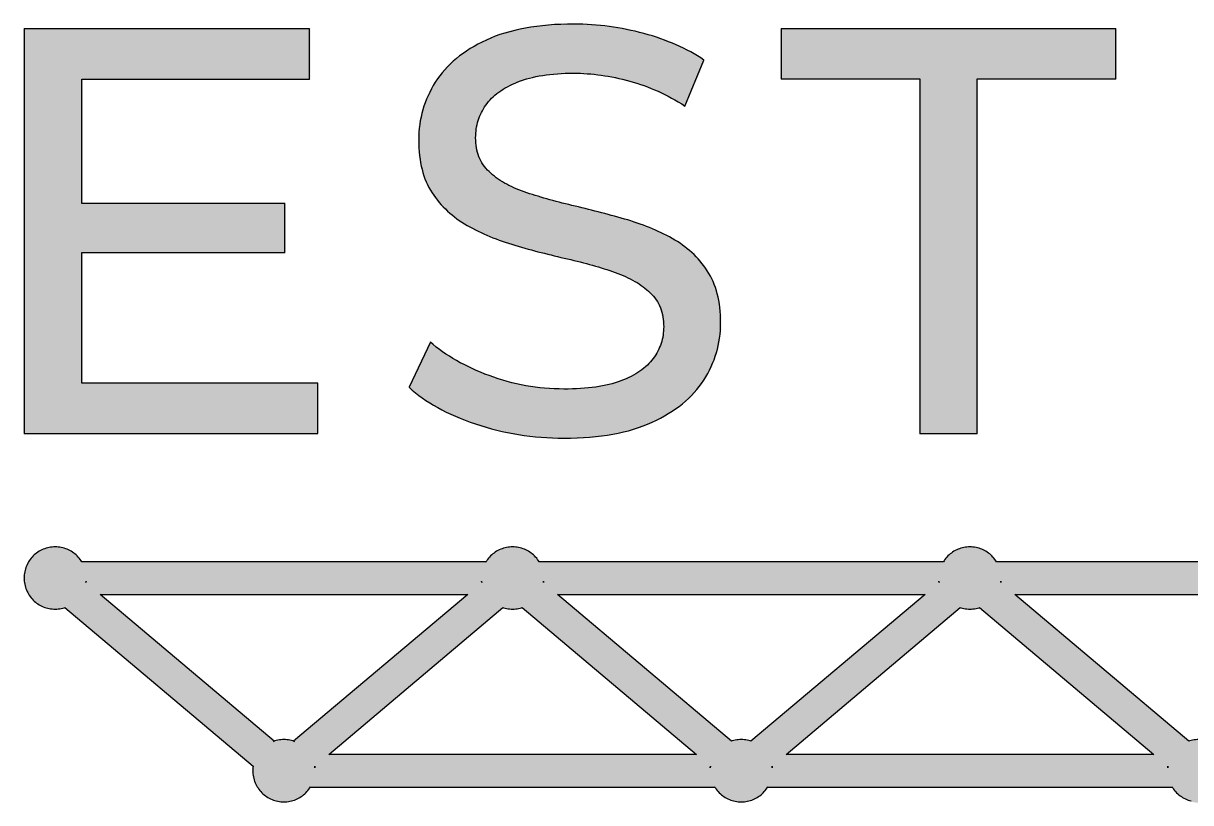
# Model space of a CAD drawing. Header units: millimetres. Extents: x 0 to 100, y 0 to 20.
# Drawn here: x 40.59 to 55.54, y 5 to 14.99 of the extents above; entities that cross this region are included whole.
import ezdxf

# ---------------------------------------------------------------- set-up
doc = ezdxf.new("R2010")
doc.units = ezdxf.units.MM
for name, color, linetype in [('RC_CERCHA', 7, 'Continuous'), ('RC_CONTORNO', 7, 'Continuous'), ('RC_TEXTO', 7, 'Continuous')]:
    doc.layers.add(name, color=color, linetype=linetype)

# ---------------------------------------------------------------- blocks, each defined once
blk = doc.blocks.new('RC_HORIZONTAL')
at = {"layer": 'RC_CERCHA'}
for points in [[(41.239, 8.21), (41.223, 8.221), (41.206, 8.232), (41.188, 8.242), (41.171, 8.251), (41.152, 8.259), (41.134, 8.266), (41.115, 8.273), (41.095, 8.278), (41.076, 8.282), (41.056, 8.286), (41.036, 8.288), (41.016, 8.29), (40.996, 8.29), (40.976, 8.29), (40.956, 8.288), (40.936, 8.286), (40.916, 8.282), (40.897, 8.278), (40.877, 8.273), (40.858, 8.266), (40.84, 8.259), (40.821, 8.251), (40.803, 8.242), (40.786, 8.232), (40.769, 8.221), (40.753, 8.21), (40.737, 8.197), (40.722, 8.184), (40.707, 8.17), (40.693, 8.156), (40.68, 8.141), (40.668, 8.125), (40.656, 8.109), (40.645, 8.092), (40.636, 8.074), (40.627, 8.056), (40.618, 8.038), (40.611, 8.019), (40.605, 8), (40.6, 7.981), (40.595, 7.961), (40.592, 7.942), (40.589, 7.922), (40.588, 7.902), (40.587, 7.882), (40.588, 7.862), (40.589, 7.842), (40.592, 7.822), (40.595, 7.802), (40.6, 7.782), (40.605, 7.763), (40.611, 7.744), (40.618, 7.725), (40.627, 7.707), (40.636, 7.689), (40.645, 7.672), (40.656, 7.655), (40.668, 7.638), (40.68, 7.622), (40.693, 7.607), (40.707, 7.593), (40.722, 7.579), (40.737, 7.566), (40.753, 7.553), (40.769, 7.542), (40.786, 7.531), (40.803, 7.521), (40.821, 7.512), (40.84, 7.504), (40.858, 7.497), (40.877, 7.491), (40.897, 7.485), (40.916, 7.481), (40.936, 7.477), (40.956, 7.475), (40.976, 7.474), (40.996, 7.473), (41.016, 7.474), (41.036, 7.475), (41.056, 7.477), (41.076, 7.481), (41.095, 7.485), (41.115, 7.491), (41.118, 7.492), (41.401, 7.253), (41.401, 7.832), (41.401, 7.882), (41.401, 8.101), (41.34, 8.101), (41.336, 8.109), (41.324, 8.125), (41.312, 8.141), (41.299, 8.156), (41.285, 8.17), (41.27, 8.184), (41.255, 8.197)], [(46.451, 7.882), (46.451, 7.832), (46.451, 7.253), (46.735, 7.492), (46.738, 7.491), (46.757, 7.485), (46.777, 7.481), (46.797, 7.477), (46.816, 7.475), (46.836, 7.474), (46.866, 7.473), (46.866, 8.29), (46.836, 8.29), (46.816, 8.288), (46.797, 8.286), (46.777, 8.282), (46.757, 8.278), (46.738, 8.273), (46.719, 8.266), (46.7, 8.259), (46.682, 8.251), (46.664, 8.242), (46.646, 8.232), (46.629, 8.221), (46.613, 8.21), (46.597, 8.197), (46.582, 8.184), (46.568, 8.17), (46.554, 8.156), (46.541, 8.141), (46.528, 8.125), (46.517, 8.109), (46.512, 8.101), (46.451, 8.101)], [(47.201, 8.101), (47.196, 8.109), (47.185, 8.125), (47.172, 8.141), (47.159, 8.156), (47.145, 8.17), (47.131, 8.184), (47.116, 8.197), (47.1, 8.21), (47.083, 8.221), (47.066, 8.232), (47.049, 8.242), (47.031, 8.251), (47.013, 8.259), (46.994, 8.266), (46.975, 8.273), (46.956, 8.278), (46.936, 8.282), (46.916, 8.286), (46.896, 8.288), (46.876, 8.29), (46.847, 8.29), (46.847, 7.473), (46.876, 7.474), (46.896, 7.475), (46.916, 7.477), (46.936, 7.481), (46.956, 7.485), (46.975, 7.491), (46.978, 7.492), (47.262, 7.253), (47.262, 7.832), (47.262, 7.882), (47.262, 8.101)], [(52.312, 7.882), (52.312, 7.832), (52.312, 7.253), (52.595, 7.492), (52.598, 7.491), (52.618, 7.485), (52.637, 7.481), (52.657, 7.477), (52.677, 7.475), (52.697, 7.474), (52.727, 7.473), (52.727, 8.29), (52.697, 8.29), (52.677, 8.288), (52.657, 8.286), (52.637, 8.282), (52.618, 8.278), (52.598, 8.273), (52.579, 8.266), (52.561, 8.259), (52.542, 8.251), (52.524, 8.242), (52.507, 8.232), (52.49, 8.221), (52.474, 8.21), (52.458, 8.197), (52.443, 8.184), (52.428, 8.17), (52.414, 8.156), (52.401, 8.141), (52.389, 8.125), (52.377, 8.109), (52.373, 8.101), (52.312, 8.101)], [(53.057, 8.109), (53.045, 8.125), (53.033, 8.141), (53.02, 8.156), (53.006, 8.17), (52.991, 8.184), (52.976, 8.197), (52.96, 8.21), (52.944, 8.221), (52.927, 8.232), (52.91, 8.242), (52.892, 8.251), (52.873, 8.259), (52.855, 8.266), (52.836, 8.273), (52.816, 8.278), (52.797, 8.282), (52.777, 8.286), (52.757, 8.288), (52.737, 8.29), (52.707, 8.29), (52.707, 7.473), (52.737, 7.474), (52.757, 7.475), (52.777, 7.477), (52.797, 7.481), (52.816, 7.485), (52.836, 7.491), (52.839, 7.492), (53.122, 7.253), (53.122, 7.832), (53.122, 7.882), (53.122, 8.101), (53.061, 8.101)], [(55.242, 5.462), (55.242, 5.413), (55.242, 5.193), (55.303, 5.193), (55.308, 5.186), (55.319, 5.17), (55.331, 5.154), (55.345, 5.139), (55.358, 5.124), (55.373, 5.11), (55.388, 5.097), (55.404, 5.085), (55.42, 5.073), (55.437, 5.063), (55.455, 5.053), (55.473, 5.044), (55.491, 5.036), (55.51, 5.028), (55.529, 5.022), (55.548, 5.017), (55.568, 5.012), (55.587, 5.009), (55.607, 5.006), (55.627, 5.005), (55.647, 5.004), (55.667, 5.005), (55.687, 5.006), (55.707, 5.009), (55.727, 5.012), (55.747, 5.017), (55.766, 5.022), (55.785, 5.028), (55.804, 5.036), (55.822, 5.044), (55.84, 5.053), (55.857, 5.063), (55.874, 5.073), (55.891, 5.085), (55.906, 5.097), (55.922, 5.11), (55.936, 5.124), (55.95, 5.139), (55.963, 5.154), (55.975, 5.17), (55.987, 5.186), (55.992, 5.193), (58.497, 5.193), (58.497, 5.633), (56.249, 5.633), (58.456, 7.492), (58.459, 7.491), (58.478, 7.485), (58.497, 7.481), (58.497, 8.282), (58.478, 8.278), (58.459, 8.273), (58.44, 8.266), (58.421, 8.259), (58.403, 8.251), (58.385, 8.242), (58.367, 8.232), (58.351, 8.221), (58.334, 8.21), (58.318, 8.197), (58.303, 8.184), (58.289, 8.17), (58.275, 8.156), (58.262, 8.141), (58.249, 8.125), (58.238, 8.109), (58.233, 8.101), (55.242, 8.101), (55.242, 7.662), (57.976, 7.662), (55.769, 5.803), (55.766, 5.804), (55.747, 5.809), (55.727, 5.814), (55.707, 5.817), (55.687, 5.82), (55.667, 5.821), (55.647, 5.822), (55.627, 5.821), (55.607, 5.82), (55.587, 5.817), (55.568, 5.814), (55.548, 5.809), (55.529, 5.804), (55.525, 5.803), (55.242, 6.042)], [(41.382, 7.833), (41.382, 7.784), (41.382, 7.269), (43.521, 5.467), (43.52, 5.453), (43.518, 5.433), (43.518, 5.413), (43.518, 5.393), (43.52, 5.373), (43.522, 5.353), (43.525, 5.333), (43.53, 5.314), (43.535, 5.294), (43.542, 5.275), (43.549, 5.257), (43.557, 5.238), (43.566, 5.22), (43.576, 5.203), (43.586, 5.186), (43.598, 5.17), (43.61, 5.154), (43.623, 5.139), (43.637, 5.124), (43.652, 5.11), (43.667, 5.097), (43.683, 5.085), (43.699, 5.073), (43.716, 5.063), (43.734, 5.053), (43.751, 5.044), (43.77, 5.036), (43.789, 5.028), (43.808, 5.022), (43.827, 5.017), (43.846, 5.012), (43.866, 5.009), (43.886, 5.006), (43.906, 5.005), (43.936, 5.004), (43.936, 5.822), (43.906, 5.821), (43.886, 5.82), (43.866, 5.817), (43.846, 5.814), (43.827, 5.809), (43.808, 5.804), (43.804, 5.803), (41.598, 7.662), (43.936, 7.662), (43.936, 8.101), (41.382, 8.101)], [(43.916, 8.101), (43.916, 7.662), (44.332, 7.662), (44.332, 8.101)], [(44.312, 8.101), (44.312, 7.662), (46.255, 7.662), (44.312, 6.025), (44.312, 5.511), (44.312, 5.461), (44.312, 5.193), (46.471, 5.193), (46.471, 5.633), (44.528, 5.633), (46.471, 7.269), (46.471, 7.784), (46.471, 7.833), (46.471, 8.101)], [(47.242, 7.833), (47.242, 7.784), (47.242, 7.269), (49.185, 5.633), (47.242, 5.633), (47.242, 5.193), (49.401, 5.193), (49.401, 5.461), (49.401, 5.511), (49.401, 6.025), (47.458, 7.662), (49.401, 7.662), (49.401, 8.101), (47.242, 8.101)], [(49.381, 8.101), (49.381, 7.662), (50.192, 7.662), (50.192, 8.101)], [(50.172, 8.101), (50.172, 7.662), (52.115, 7.662), (50.172, 6.025), (50.172, 5.511), (50.172, 5.461), (50.172, 5.193), (52.331, 5.193), (52.331, 5.633), (50.389, 5.633), (52.331, 7.269), (52.331, 7.784), (52.331, 7.833), (52.331, 8.101)], [(53.103, 7.833), (53.103, 7.784), (53.103, 7.269), (55.045, 5.633), (53.103, 5.633), (53.103, 5.193), (55.262, 5.193), (55.262, 5.461), (55.262, 5.511), (55.262, 6.025), (53.319, 7.662), (55.262, 7.662), (55.262, 8.101), (53.103, 8.101)], [(43.966, 5.006), (43.986, 5.009), (44.006, 5.012), (44.025, 5.017), (44.045, 5.022), (44.064, 5.028), (44.083, 5.036), (44.101, 5.044), (44.119, 5.053), (44.136, 5.063), (44.153, 5.073), (44.17, 5.085), (44.185, 5.097), (44.201, 5.11), (44.215, 5.124), (44.229, 5.139), (44.242, 5.154), (44.254, 5.17), (44.266, 5.186), (44.27, 5.193), (44.332, 5.193), (44.332, 5.413), (44.332, 5.462), (44.332, 6.042), (44.048, 5.803), (44.045, 5.804), (44.025, 5.809), (44.006, 5.814), (43.986, 5.817), (43.966, 5.82), (43.946, 5.821), (43.916, 5.822), (43.916, 5.004), (43.946, 5.005)], [(49.381, 5.462), (49.381, 5.413), (49.381, 5.193), (49.442, 5.193), (49.447, 5.186), (49.459, 5.17), (49.471, 5.154), (49.484, 5.139), (49.498, 5.124), (49.512, 5.11), (49.528, 5.097), (49.543, 5.085), (49.56, 5.073), (49.577, 5.063), (49.594, 5.053), (49.612, 5.044), (49.63, 5.036), (49.649, 5.028), (49.668, 5.022), (49.687, 5.017), (49.707, 5.012), (49.727, 5.009), (49.747, 5.006), (49.767, 5.005), (49.787, 5.004), (49.807, 5.005), (49.827, 5.006), (49.847, 5.009), (49.866, 5.012), (49.886, 5.017), (49.905, 5.022), (49.924, 5.028), (49.943, 5.036), (49.961, 5.044), (49.979, 5.053), (49.997, 5.063), (50.014, 5.073), (50.03, 5.085), (50.046, 5.097), (50.061, 5.11), (50.076, 5.124), (50.089, 5.139), (50.103, 5.154), (50.115, 5.17), (50.126, 5.186), (50.131, 5.193), (50.192, 5.193), (50.192, 5.413), (50.192, 5.462), (50.192, 6.042), (49.909, 5.803), (49.905, 5.804), (49.886, 5.809), (49.866, 5.814), (49.847, 5.817), (49.827, 5.82), (49.807, 5.821), (49.787, 5.822), (49.767, 5.821), (49.747, 5.82), (49.727, 5.817), (49.707, 5.814), (49.687, 5.809), (49.668, 5.804), (49.665, 5.803), (49.381, 6.042)], [(46.866, 5.193), (46.866, 5.633), (46.451, 5.633), (46.451, 5.193)], [(46.847, 5.633), (46.847, 5.193), (47.262, 5.193), (47.262, 5.633)], [(52.727, 5.193), (52.727, 5.633), (52.312, 5.633), (52.312, 5.193)], [(52.707, 5.633), (52.707, 5.193), (53.122, 5.193), (53.122, 5.633)]]:
    blk.add_hatch(color=7, dxfattribs=at).paths.add_polyline_path(points)
at = {"layer": 'RC_TEXTO'}
for points in [[(47.763, 9.671), (47.842, 9.676), (47.92, 9.683), (47.995, 9.692), (48.069, 9.702), (48.14, 9.714), (48.21, 9.728), (48.278, 9.743), (48.345, 9.76), (48.409, 9.778), (48.472, 9.798), (48.532, 9.82), (48.591, 9.843), (48.648, 9.868), (48.703, 9.894), (48.756, 9.921), (48.808, 9.949), (48.857, 9.978), (48.905, 10.009), (48.952, 10.04), (48.996, 10.072), (49.038, 10.106), (49.079, 10.14), (49.118, 10.176), (49.155, 10.212), (49.191, 10.25), (49.224, 10.289), (49.256, 10.329), (49.286, 10.37), (49.314, 10.411), (49.341, 10.454), (49.365, 10.497), (49.388, 10.541), (49.41, 10.585), (49.429, 10.629), (49.447, 10.674), (49.463, 10.72), (49.478, 10.766), (49.49, 10.812), (49.502, 10.859), (49.511, 10.907), (49.519, 10.955), (49.525, 11.003), (49.529, 11.052), (49.531, 11.101), (49.532, 11.151), (49.532, 11.201), (49.53, 11.25), (49.526, 11.299), (49.521, 11.346), (49.515, 11.392), (49.508, 11.437), (49.499, 11.48), (49.489, 11.523), (49.478, 11.564), (49.465, 11.604), (49.451, 11.644), (49.435, 11.682), (49.418, 11.719), (49.4, 11.754), (49.38, 11.789), (49.359, 11.822), (49.337, 11.855), (49.314, 11.886), (49.291, 11.917), (49.266, 11.947), (49.241, 11.976), (49.214, 12.004), (49.187, 12.031), (49.16, 12.058), (49.131, 12.083), (49.101, 12.108), (49.071, 12.132), (49.04, 12.155), (49.008, 12.177), (48.975, 12.199), (48.941, 12.22), (48.907, 12.239), (48.872, 12.258), (48.836, 12.277), (48.8, 12.295), (48.764, 12.313), (48.727, 12.33), (48.69, 12.347), (48.652, 12.363), (48.614, 12.379), (48.575, 12.395), (48.536, 12.409), (48.496, 12.424), (48.456, 12.438), (48.416, 12.452), (48.375, 12.465), (48.333, 12.477), (48.292, 12.49), (48.25, 12.502), (48.208, 12.513), (48.166, 12.525), (48.124, 12.537), (48.082, 12.548), (48.04, 12.559), (47.998, 12.57), (47.956, 12.581), (47.914, 12.592), (47.872, 12.603), (47.83, 12.613), (47.788, 12.624), (47.746, 12.634), (47.704, 12.644), (47.661, 12.654), (47.619, 12.664), (47.578, 12.674), (47.536, 12.684), (47.496, 12.695), (47.455, 12.705), (47.415, 12.715), (47.376, 12.726), (47.337, 12.736), (47.298, 12.747), (47.26, 12.758), (47.223, 12.769), (47.186, 12.78), (47.149, 12.792), (47.113, 12.803), (47.077, 12.815), (47.042, 12.826), (47.007, 12.838), (46.973, 12.85), (46.939, 12.863), (46.907, 12.876), (46.875, 12.89), (46.845, 12.904), (46.815, 12.919), (46.786, 12.934), (46.758, 12.95), (46.73, 12.966), (46.704, 12.983), (46.678, 13), (46.653, 13.018), (46.629, 13.036), (46.605, 13.055), (46.583, 13.075), (46.561, 13.095), (46.541, 13.115), (46.522, 13.136), (46.504, 13.158), (46.488, 13.181), (46.473, 13.205), (46.459, 13.23), (46.446, 13.255), (46.435, 13.281), (46.425, 13.309), (46.417, 13.336), (46.41, 13.365), (46.404, 13.395), (46.399, 13.425), (46.396, 13.457), (46.394, 13.489), (46.393, 13.522), (46.394, 13.551), (46.395, 13.579), (46.398, 13.606), (46.401, 13.634), (46.406, 13.661), (46.411, 13.687), (46.417, 13.714), (46.425, 13.739), (46.433, 13.765), (46.443, 13.79), (46.453, 13.815), (46.465, 13.839), (46.477, 13.863), (46.491, 13.887), (46.505, 13.91), (46.521, 13.933), (46.537, 13.956), (46.555, 13.978), (46.574, 13.999), (46.594, 14.02), (46.615, 14.04), (46.638, 14.06), (46.661, 14.079), (46.686, 14.098), (46.712, 14.116), (46.739, 14.133), (46.767, 14.15), (46.797, 14.167), (46.827, 14.182), (46.859, 14.198), (46.892, 14.213), (46.927, 14.227), (46.962, 14.24), (46.999, 14.253), (47.036, 14.265), (47.075, 14.276), (47.115, 14.286), (47.157, 14.295), (47.2, 14.303), (47.243, 14.31), (47.288, 14.317), (47.335, 14.323), (47.382, 14.327), (47.431, 14.331), (47.481, 14.334), (47.532, 14.337), (47.584, 14.338), (47.638, 14.338), (47.681, 14.338), (47.725, 14.337), (47.768, 14.335), (47.812, 14.332), (47.857, 14.329), (47.901, 14.324), (47.945, 14.319), (47.99, 14.313), (48.035, 14.306), (48.08, 14.299), (48.125, 14.291), (48.171, 14.281), (48.217, 14.272), (48.262, 14.261), (48.308, 14.249), (48.355, 14.237), (48.401, 14.224), (48.446, 14.21), (48.492, 14.195), (48.537, 14.179), (48.582, 14.163), (48.627, 14.145), (48.672, 14.126), (48.716, 14.107), (48.76, 14.087), (48.803, 14.066), (48.847, 14.043), (48.89, 14.02), (48.932, 13.997), (48.975, 13.972), (49.017, 13.946), (49.069, 13.913), (49.321, 14.519), (49.273, 14.551), (49.231, 14.577), (49.188, 14.603), (49.143, 14.628), (49.098, 14.652), (49.052, 14.676), (49.006, 14.698), (48.958, 14.72), (48.909, 14.741), (48.859, 14.761), (48.809, 14.781), (48.757, 14.8), (48.705, 14.817), (48.651, 14.834), (48.597, 14.851), (48.542, 14.866), (48.486, 14.881), (48.43, 14.894), (48.374, 14.907), (48.319, 14.919), (48.263, 14.93), (48.207, 14.94), (48.15, 14.949), (48.094, 14.957), (48.038, 14.964), (47.982, 14.97), (47.925, 14.975), (47.869, 14.979), (47.813, 14.982), (47.756, 14.985), (47.699, 14.986), (47.643, 14.987), (47.558, 14.986), (47.476, 14.984), (47.395, 14.98), (47.316, 14.974), (47.239, 14.967), (47.164, 14.958), (47.09, 14.948), (47.019, 14.936), (46.95, 14.922), (46.882, 14.907), (46.816, 14.89), (46.752, 14.872), (46.69, 14.852), (46.63, 14.83), (46.572, 14.807), (46.515, 14.782), (46.461, 14.756), (46.408, 14.729), (46.357, 14.7), (46.308, 14.671), (46.261, 14.641), (46.215, 14.609), (46.172, 14.577), (46.13, 14.543), (46.089, 14.509), (46.051, 14.473), (46.014, 14.437), (45.979, 14.399), (45.946, 14.36), (45.915, 14.32), (45.885, 14.279), (45.858, 14.237), (45.832, 14.195), (45.808, 14.152), (45.785, 14.108), (45.764, 14.064), (45.745, 14.019), (45.727, 13.974), (45.711, 13.928), (45.697, 13.881), (45.685, 13.835), (45.674, 13.787), (45.664, 13.739), (45.657, 13.691), (45.651, 13.642), (45.647, 13.592), (45.644, 13.543), (45.644, 13.492), (45.644, 13.441), (45.646, 13.39), (45.65, 13.341), (45.654, 13.294), (45.66, 13.247), (45.668, 13.202), (45.677, 13.157), (45.687, 13.114), (45.698, 13.072), (45.711, 13.031), (45.725, 12.992), (45.741, 12.954), (45.758, 12.916), (45.776, 12.88), (45.796, 12.845), (45.817, 12.812), (45.839, 12.779), (45.861, 12.748), (45.885, 12.717), (45.91, 12.687), (45.935, 12.658), (45.961, 12.629), (45.988, 12.602), (46.016, 12.575), (46.045, 12.549), (46.074, 12.524), (46.105, 12.5), (46.136, 12.476), (46.168, 12.454), (46.201, 12.432), (46.234, 12.411), (46.269, 12.391), (46.304, 12.371), (46.34, 12.352), (46.375, 12.334), (46.412, 12.316), (46.449, 12.298), (46.486, 12.281), (46.524, 12.264), (46.562, 12.248), (46.601, 12.232), (46.64, 12.217), (46.68, 12.202), (46.72, 12.187), (46.76, 12.174), (46.801, 12.16), (46.843, 12.147), (46.885, 12.135), (46.927, 12.122), (46.969, 12.11), (47.011, 12.098), (47.053, 12.087), (47.095, 12.075), (47.137, 12.064), (47.179, 12.053), (47.221, 12.042), (47.263, 12.031), (47.305, 12.02), (47.347, 12.01), (47.389, 12), (47.431, 11.99), (47.473, 11.98), (47.515, 11.97), (47.557, 11.96), (47.599, 11.951), (47.64, 11.941), (47.681, 11.931), (47.721, 11.921), (47.761, 11.911), (47.8, 11.9), (47.839, 11.89), (47.877, 11.879), (47.915, 11.868), (47.953, 11.857), (47.99, 11.846), (48.027, 11.834), (48.063, 11.823), (48.099, 11.811), (48.134, 11.799), (48.169, 11.787), (48.203, 11.774), (48.236, 11.761), (48.269, 11.748), (48.3, 11.734), (48.331, 11.719), (48.361, 11.704), (48.39, 11.689), (48.418, 11.673), (48.446, 11.656), (48.472, 11.639), (48.498, 11.622), (48.523, 11.604), (48.547, 11.585), (48.57, 11.566), (48.593, 11.547), (48.614, 11.527), (48.635, 11.507), (48.654, 11.485), (48.672, 11.463), (48.688, 11.44), (48.703, 11.417), (48.717, 11.392), (48.729, 11.367), (48.741, 11.341), (48.75, 11.313), (48.759, 11.286), (48.766, 11.257), (48.772, 11.227), (48.777, 11.197), (48.78, 11.166), (48.782, 11.134), (48.783, 11.101), (48.782, 11.073), (48.781, 11.046), (48.778, 11.019), (48.774, 10.993), (48.77, 10.966), (48.764, 10.941), (48.758, 10.915), (48.75, 10.89), (48.741, 10.865), (48.731, 10.841), (48.721, 10.816), (48.709, 10.792), (48.696, 10.769), (48.682, 10.746), (48.667, 10.723), (48.651, 10.7), (48.634, 10.678), (48.616, 10.657), (48.597, 10.636), (48.576, 10.616), (48.555, 10.596), (48.532, 10.577), (48.508, 10.558), (48.483, 10.54), (48.457, 10.523), (48.43, 10.506), (48.401, 10.489), (48.372, 10.474), (48.341, 10.458), (48.309, 10.444), (48.276, 10.43), (48.241, 10.417), (48.206, 10.404), (48.169, 10.392), (48.131, 10.381), (48.091, 10.371), (48.051, 10.361), (48.008, 10.353), (47.965, 10.345), (47.92, 10.338), (47.874, 10.332), (47.826, 10.327), (47.778, 10.322), (47.727, 10.318), (47.676, 10.315), (47.623, 10.313), (47.569, 10.312), (47.514, 10.312), (47.452, 10.312), (47.39, 10.314), (47.329, 10.318), (47.268, 10.322), (47.208, 10.328), (47.147, 10.336), (47.087, 10.344), (47.028, 10.355), (46.968, 10.366), (46.909, 10.379), (46.85, 10.393), (46.792, 10.408), (46.734, 10.425), (46.676, 10.443), (46.618, 10.462), (46.56, 10.483), (46.504, 10.505), (46.448, 10.527), (46.394, 10.55), (46.342, 10.574), (46.29, 10.598), (46.24, 10.623), (46.191, 10.649), (46.143, 10.675), (46.097, 10.703), (46.052, 10.73), (46.008, 10.759), (45.966, 10.788), (45.925, 10.817), (45.885, 10.848), (45.847, 10.879), (45.799, 10.919), (45.518, 10.323), (45.563, 10.282), (45.605, 10.247), (45.648, 10.213), (45.694, 10.18), (45.741, 10.148), (45.789, 10.116), (45.84, 10.085), (45.893, 10.056), (45.947, 10.027), (46.003, 9.998), (46.061, 9.971), (46.12, 9.944), (46.182, 9.919), (46.245, 9.894), (46.31, 9.87), (46.377, 9.846), (46.445, 9.824), (46.513, 9.803), (46.582, 9.784), (46.651, 9.766), (46.721, 9.75), (46.791, 9.735), (46.862, 9.721), (46.932, 9.709), (47.004, 9.698), (47.075, 9.689), (47.148, 9.681), (47.22, 9.675), (47.293, 9.67), (47.367, 9.666), (47.44, 9.664), (47.515, 9.663), (47.599, 9.664), (47.682, 9.667)], [(41.348, 10.387), (41.348, 12.041), (43.947, 12.041), (43.947, 12.69), (41.348, 12.69), (41.348, 14.263), (44.266, 14.263), (44.266, 14.927), (40.587, 14.927), (40.587, 9.723), (44.369, 9.723), (44.369, 10.387)], [(54.595, 14.266), (54.595, 14.927), (50.289, 14.927), (50.289, 14.266), (52.064, 14.266), (52.064, 9.723), (52.82, 9.723), (52.82, 14.266)]]:
    blk.add_hatch(color=7, dxfattribs=at).paths.add_polyline_path(points)
at = {"layer": 'RC_CONTORNO'}
for points in [[(47.763, 9.68), (47.842, 9.686), (47.919, 9.693), (47.994, 9.702), (48.067, 9.712), (48.139, 9.724), (48.208, 9.738), (48.276, 9.753), (48.342, 9.769), (48.406, 9.788), (48.468, 9.808), (48.529, 9.829), (48.587, 9.852), (48.644, 9.877), (48.699, 9.903), (48.752, 9.93), (48.803, 9.958), (48.852, 9.987), (48.9, 10.017), (48.946, 10.048), (48.99, 10.08), (49.032, 10.113), (49.073, 10.148), (49.111, 10.183), (49.148, 10.219), (49.183, 10.257), (49.217, 10.295), (49.248, 10.335), (49.278, 10.375), (49.306, 10.417), (49.332, 10.459), (49.357, 10.502), (49.379, 10.545), (49.401, 10.589), (49.42, 10.633), (49.438, 10.678), (49.454, 10.723), (49.468, 10.769), (49.481, 10.815), (49.492, 10.861), (49.501, 10.908), (49.509, 10.956), (49.515, 11.004), (49.519, 11.052), (49.521, 11.101), (49.522, 11.151), (49.522, 11.201), (49.52, 11.25), (49.516, 11.298), (49.512, 11.345), (49.506, 11.39), (49.498, 11.435), (49.49, 11.478), (49.479, 11.52), (49.468, 11.561), (49.455, 11.601), (49.441, 11.64), (49.426, 11.678), (49.409, 11.714), (49.391, 11.75), (49.372, 11.784), (49.351, 11.817), (49.329, 11.849), (49.306, 11.88), (49.283, 11.911), (49.258, 11.94), (49.233, 11.969), (49.207, 11.997), (49.181, 12.024), (49.153, 12.05), (49.124, 12.076), (49.095, 12.1), (49.065, 12.124), (49.034, 12.147), (49.002, 12.169), (48.97, 12.191), (48.936, 12.211), (48.902, 12.231), (48.867, 12.25), (48.832, 12.268), (48.796, 12.286), (48.76, 12.304), (48.723, 12.321), (48.686, 12.338), (48.648, 12.354), (48.61, 12.37), (48.571, 12.385), (48.532, 12.4), (48.493, 12.415), (48.453, 12.429), (48.413, 12.442), (48.372, 12.455), (48.331, 12.468), (48.289, 12.48), (48.247, 12.492), (48.205, 12.504), (48.163, 12.515), (48.121, 12.527), (48.079, 12.538), (48.037, 12.55), (47.995, 12.561), (47.953, 12.572), (47.911, 12.583), (47.869, 12.593), (47.827, 12.604), (47.785, 12.614), (47.743, 12.625), (47.701, 12.635), (47.659, 12.645), (47.617, 12.655), (47.575, 12.665), (47.534, 12.675), (47.493, 12.685), (47.453, 12.695), (47.413, 12.706), (47.373, 12.716), (47.334, 12.727), (47.296, 12.738), (47.258, 12.749), (47.22, 12.76), (47.183, 12.771), (47.146, 12.782), (47.11, 12.794), (47.074, 12.805), (47.038, 12.817), (47.004, 12.829), (46.969, 12.841), (46.936, 12.854), (46.903, 12.867), (46.871, 12.881), (46.841, 12.895), (46.81, 12.91), (46.781, 12.925), (46.753, 12.941), (46.725, 12.958), (46.698, 12.975), (46.672, 12.992), (46.647, 13.01), (46.623, 13.029), (46.599, 13.048), (46.576, 13.067), (46.555, 13.087), (46.534, 13.108), (46.514, 13.13), (46.496, 13.152), (46.48, 13.176), (46.464, 13.2), (46.45, 13.225), (46.437, 13.251), (46.426, 13.278), (46.416, 13.305), (46.407, 13.334), (46.4, 13.363), (46.394, 13.393), (46.389, 13.424), (46.386, 13.456), (46.384, 13.489), (46.383, 13.522), (46.384, 13.551), (46.385, 13.579), (46.388, 13.608), (46.391, 13.635), (46.396, 13.663), (46.401, 13.69), (46.408, 13.716), (46.416, 13.742), (46.424, 13.768), (46.434, 13.794), (46.444, 13.819), (46.456, 13.844), (46.469, 13.868), (46.482, 13.892), (46.497, 13.916), (46.513, 13.939), (46.53, 13.962), (46.548, 13.984), (46.567, 14.006), (46.587, 14.027), (46.609, 14.047), (46.631, 14.067), (46.655, 14.087), (46.68, 14.106), (46.706, 14.124), (46.734, 14.142), (46.762, 14.159), (46.792, 14.175), (46.823, 14.191), (46.855, 14.207), (46.888, 14.222), (46.923, 14.236), (46.959, 14.25), (46.995, 14.262), (47.033, 14.274), (47.073, 14.285), (47.113, 14.295), (47.155, 14.304), (47.198, 14.313), (47.242, 14.32), (47.287, 14.327), (47.334, 14.332), (47.381, 14.337), (47.43, 14.341), (47.48, 14.344), (47.531, 14.347), (47.584, 14.348), (47.638, 14.348), (47.681, 14.348), (47.725, 14.347), (47.769, 14.345), (47.813, 14.342), (47.857, 14.338), (47.902, 14.334), (47.947, 14.329), (47.992, 14.323), (48.037, 14.316), (48.082, 14.309), (48.127, 14.3), (48.173, 14.291), (48.219, 14.281), (48.265, 14.27), (48.311, 14.259), (48.357, 14.247), (48.403, 14.233), (48.449, 14.219), (48.495, 14.204), (48.541, 14.189), (48.586, 14.172), (48.631, 14.154), (48.675, 14.136), (48.72, 14.116), (48.764, 14.096), (48.808, 14.074), (48.851, 14.052), (48.894, 14.029), (48.937, 14.005), (48.98, 13.98), (49.023, 13.954), (49.065, 13.928), (49.309, 14.515), (49.268, 14.543), (49.226, 14.569), (49.183, 14.595), (49.139, 14.62), (49.094, 14.644), (49.048, 14.667), (49.001, 14.689), (48.954, 14.711), (48.905, 14.732), (48.856, 14.752), (48.805, 14.772), (48.754, 14.79), (48.702, 14.808), (48.648, 14.825), (48.594, 14.841), (48.539, 14.857), (48.484, 14.871), (48.428, 14.885), (48.372, 14.897), (48.317, 14.909), (48.261, 14.92), (48.205, 14.93), (48.149, 14.939), (48.093, 14.947), (48.037, 14.954), (47.981, 14.96), (47.925, 14.965), (47.868, 14.969), (47.812, 14.973), (47.756, 14.975), (47.699, 14.976), (47.643, 14.977), (47.558, 14.976), (47.476, 14.974), (47.395, 14.97), (47.317, 14.964), (47.24, 14.957), (47.165, 14.948), (47.092, 14.938), (47.021, 14.926), (46.952, 14.912), (46.884, 14.897), (46.819, 14.88), (46.755, 14.862), (46.693, 14.842), (46.634, 14.821), (46.576, 14.798), (46.52, 14.773), (46.465, 14.747), (46.413, 14.72), (46.362, 14.692), (46.313, 14.663), (46.266, 14.632), (46.221, 14.601), (46.178, 14.569), (46.136, 14.536), (46.096, 14.501), (46.058, 14.466), (46.021, 14.43), (45.987, 14.392), (45.954, 14.354), (45.923, 14.314), (45.894, 14.274), (45.866, 14.232), (45.84, 14.19), (45.816, 14.147), (45.794, 14.103), (45.773, 14.06), (45.754, 14.015), (45.736, 13.97), (45.721, 13.925), (45.707, 13.879), (45.694, 13.832), (45.683, 13.785), (45.674, 13.738), (45.667, 13.689), (45.661, 13.641), (45.657, 13.592), (45.654, 13.542), (45.653, 13.492), (45.654, 13.441), (45.656, 13.391), (45.659, 13.342), (45.664, 13.295), (45.67, 13.248), (45.677, 13.203), (45.686, 13.159), (45.696, 13.117), (45.708, 13.075), (45.72, 13.035), (45.734, 12.995), (45.75, 12.957), (45.767, 12.921), (45.785, 12.885), (45.804, 12.851), (45.825, 12.817), (45.847, 12.785), (45.869, 12.754), (45.893, 12.723), (45.917, 12.693), (45.942, 12.664), (45.968, 12.636), (45.995, 12.609), (46.023, 12.582), (46.051, 12.556), (46.081, 12.532), (46.111, 12.507), (46.142, 12.484), (46.173, 12.462), (46.206, 12.44), (46.24, 12.419), (46.274, 12.399), (46.309, 12.38), (46.344, 12.361), (46.38, 12.342), (46.416, 12.324), (46.453, 12.307), (46.49, 12.29), (46.528, 12.273), (46.566, 12.257), (46.605, 12.241), (46.644, 12.226), (46.683, 12.211), (46.723, 12.197), (46.763, 12.183), (46.804, 12.169), (46.846, 12.157), (46.887, 12.144), (46.929, 12.132), (46.971, 12.12), (47.013, 12.108), (47.055, 12.096), (47.097, 12.085), (47.139, 12.073), (47.181, 12.062), (47.223, 12.051), (47.265, 12.041), (47.307, 12.03), (47.349, 12.02), (47.391, 12.009), (47.433, 11.999), (47.475, 11.989), (47.517, 11.98), (47.559, 11.97), (47.601, 11.96), (47.642, 11.951), (47.683, 11.941), (47.723, 11.931), (47.763, 11.92), (47.803, 11.91), (47.842, 11.899), (47.88, 11.889), (47.918, 11.878), (47.956, 11.866), (47.993, 11.855), (48.03, 11.844), (48.066, 11.832), (48.102, 11.82), (48.137, 11.808), (48.172, 11.796), (48.206, 11.783), (48.24, 11.77), (48.272, 11.757), (48.304, 11.743), (48.335, 11.728), (48.365, 11.713), (48.395, 11.697), (48.423, 11.681), (48.451, 11.665), (48.478, 11.648), (48.504, 11.63), (48.529, 11.612), (48.553, 11.593), (48.577, 11.574), (48.599, 11.554), (48.621, 11.534), (48.642, 11.513), (48.661, 11.492), (48.679, 11.469), (48.696, 11.446), (48.712, 11.422), (48.726, 11.397), (48.738, 11.371), (48.75, 11.344), (48.76, 11.317), (48.768, 11.288), (48.776, 11.259), (48.782, 11.229), (48.787, 11.198), (48.79, 11.167), (48.792, 11.134), (48.793, 11.101), (48.792, 11.073), (48.79, 11.045), (48.788, 11.018), (48.784, 10.991), (48.78, 10.964), (48.774, 10.938), (48.767, 10.912), (48.759, 10.887), (48.75, 10.862), (48.74, 10.837), (48.73, 10.812), (48.718, 10.788), (48.705, 10.764), (48.69, 10.74), (48.675, 10.717), (48.659, 10.694), (48.642, 10.672), (48.624, 10.65), (48.604, 10.629), (48.583, 10.608), (48.561, 10.588), (48.538, 10.569), (48.514, 10.55), (48.489, 10.532), (48.462, 10.514), (48.435, 10.497), (48.406, 10.481), (48.376, 10.465), (48.345, 10.45), (48.313, 10.435), (48.279, 10.421), (48.245, 10.407), (48.209, 10.395), (48.172, 10.383), (48.133, 10.371), (48.094, 10.361), (48.053, 10.352), (48.01, 10.343), (47.967, 10.335), (47.922, 10.328), (47.875, 10.322), (47.827, 10.317), (47.778, 10.312), (47.728, 10.308), (47.676, 10.306), (47.623, 10.303), (47.569, 10.302), (47.514, 10.302), (47.452, 10.303), (47.39, 10.305), (47.329, 10.308), (47.267, 10.313), (47.207, 10.319), (47.146, 10.326), (47.086, 10.335), (47.026, 10.345), (46.966, 10.356), (46.907, 10.369), (46.848, 10.383), (46.789, 10.398), (46.731, 10.415), (46.672, 10.433), (46.615, 10.453), (46.557, 10.474), (46.5, 10.495), (46.445, 10.518), (46.39, 10.541), (46.337, 10.565), (46.286, 10.589), (46.235, 10.615), (46.186, 10.64), (46.139, 10.667), (46.092, 10.694), (46.047, 10.722), (46.003, 10.75), (45.96, 10.78), (45.919, 10.809), (45.879, 10.84), (45.84, 10.871), (45.803, 10.903), (45.53, 10.325), (45.57, 10.29), (45.611, 10.255), (45.654, 10.221), (45.699, 10.188), (45.746, 10.156), (45.795, 10.125), (45.845, 10.094), (45.897, 10.064), (45.951, 10.035), (46.007, 10.007), (46.065, 9.98), (46.124, 9.953), (46.185, 9.928), (46.249, 9.903), (46.313, 9.879), (46.38, 9.856), (46.448, 9.834), (46.516, 9.813), (46.585, 9.794), (46.654, 9.776), (46.723, 9.759), (46.793, 9.745), (46.863, 9.731), (46.934, 9.719), (47.005, 9.708), (47.077, 9.699), (47.149, 9.691), (47.221, 9.685), (47.294, 9.68), (47.367, 9.676), (47.441, 9.674), (47.515, 9.673), (47.599, 9.674), (47.682, 9.676)], [(41.338, 10.377), (41.338, 12.051), (43.937, 12.051), (43.937, 12.681), (41.338, 12.681), (41.338, 14.273), (44.256, 14.273), (44.256, 14.917), (40.597, 14.917), (40.597, 9.733), (44.359, 9.733), (44.359, 10.377)], [(54.586, 14.276), (54.586, 14.917), (50.299, 14.917), (50.299, 14.276), (52.074, 14.276), (52.074, 9.733), (52.81, 9.733), (52.81, 14.276)], [(41.39, 7.823), (41.393, 7.843), (41.39, 7.824)], [(46.462, 7.824), (46.46, 7.843), (46.462, 7.823)], [(47.251, 7.823), (47.253, 7.843), (47.251, 7.824)], [(52.323, 7.824), (52.32, 7.843), (52.323, 7.823)], [(53.111, 7.823), (53.114, 7.843), (53.111, 7.824)], [(58.003, 7.672), (58.183, 7.824), (58.181, 7.843), (58.183, 7.823), (58.183, 7.824), (55.771, 5.792), (55.782, 5.788), (55.763, 5.795), (55.744, 5.8), (55.725, 5.804), (55.706, 5.807), (55.686, 5.81), (55.667, 5.811), (55.647, 5.812), (55.628, 5.811), (55.608, 5.81), (55.589, 5.807), (55.569, 5.804), (55.55, 5.8), (55.532, 5.795), (55.523, 5.792), (53.292, 7.672)], [(41.571, 7.672), (46.282, 7.672), (44.05, 5.792), (44.06, 5.788), (44.042, 5.795), (44.023, 5.8), (44.004, 5.804), (43.985, 5.807), (43.965, 5.81), (43.946, 5.811), (43.926, 5.812), (43.907, 5.811), (43.887, 5.81), (43.868, 5.807), (43.848, 5.804), (43.829, 5.8), (43.81, 5.795), (43.792, 5.788), (43.802, 5.792)], [(52.142, 7.672), (49.911, 5.792), (49.902, 5.795), (49.884, 5.8), (49.864, 5.804), (49.845, 5.807), (49.826, 5.81), (49.806, 5.811), (49.787, 5.812), (49.767, 5.811), (49.748, 5.81), (49.728, 5.807), (49.709, 5.804), (49.69, 5.8), (49.671, 5.795), (49.663, 5.792), (47.431, 7.672)], [(46.741, 7.5), (46.76, 7.495), (46.779, 7.491), (46.798, 7.487), (46.817, 7.485), (46.837, 7.483), (46.856, 7.483), (46.876, 7.483), (46.896, 7.485), (46.915, 7.487), (46.934, 7.491), (46.953, 7.495), (46.972, 7.5), (46.98, 7.503), (49.212, 5.623), (44.501, 5.623), (46.732, 7.503)], [(52.601, 7.5), (52.62, 7.495), (52.639, 7.491), (52.658, 7.487), (52.678, 7.485), (52.697, 7.483), (52.717, 7.483), (52.737, 7.483), (52.756, 7.485), (52.775, 7.487), (52.795, 7.491), (52.814, 7.495), (52.833, 7.5), (52.841, 7.503), (55.073, 5.623), (50.361, 5.623), (52.593, 7.503)], [(44.323, 5.452), (44.321, 5.472), (44.321, 5.471)], [(49.39, 5.452), (49.392, 5.471), (49.392, 5.472)], [(50.183, 5.452), (50.181, 5.472), (50.181, 5.471)], [(55.251, 5.452), (55.253, 5.471), (55.253, 5.472)]]:
    blk.add_lwpolyline(points, close=True, dxfattribs=at)
blk.add_lwpolyline([(58.239, 8.091), (53.056, 8.091), (53.048, 8.103), (53.037, 8.119), (53.025, 8.135), (53.012, 8.149), (52.999, 8.164), (52.985, 8.177), (52.97, 8.19), (52.954, 8.202), (52.938, 8.213), (52.922, 8.224), (52.905, 8.233), (52.887, 8.242), (52.87, 8.25), (52.851, 8.257), (52.833, 8.263), (52.814, 8.268), (52.795, 8.273), (52.775, 8.276), (52.756, 8.278), (52.737, 8.28), (52.717, 8.28), (52.697, 8.28), (52.678, 8.278), (52.658, 8.276), (52.639, 8.273), (52.62, 8.268), (52.601, 8.263), (52.583, 8.257), (52.564, 8.25), (52.547, 8.242), (52.529, 8.233), (52.512, 8.224), (52.495, 8.213), (52.479, 8.202), (52.464, 8.19), (52.449, 8.177), (52.435, 8.164), (52.422, 8.149), (52.409, 8.135), (52.397, 8.119), (52.386, 8.103), (52.378, 8.091), (47.195, 8.091), (47.198, 8.087), (47.188, 8.103), (47.177, 8.119), (47.165, 8.135), (47.152, 8.149), (47.138, 8.164), (47.124, 8.177), (47.109, 8.19), (47.094, 8.202), (47.078, 8.213), (47.061, 8.224), (47.044, 8.233), (47.027, 8.242), (47.009, 8.25), (46.991, 8.257), (46.972, 8.263), (46.953, 8.268), (46.934, 8.273), (46.915, 8.276), (46.896, 8.278), (46.876, 8.28), (46.856, 8.28), (46.837, 8.28), (46.817, 8.278), (46.798, 8.276), (46.779, 8.273), (46.76, 8.268), (46.741, 8.263), (46.722, 8.257), (46.704, 8.25), (46.686, 8.242), (46.669, 8.233), (46.651, 8.224), (46.635, 8.213), (46.619, 8.202), (46.604, 8.19), (46.589, 8.177), (46.575, 8.164), (46.561, 8.149), (46.548, 8.135), (46.536, 8.119), (46.525, 8.103), (46.514, 8.087), (46.518, 8.091), (41.335, 8.091), (41.338, 8.087), (41.327, 8.103), (41.316, 8.119), (41.304, 8.135), (41.291, 8.149), (41.278, 8.164), (41.264, 8.177), (41.249, 8.19), (41.233, 8.202), (41.217, 8.213), (41.201, 8.224), (41.184, 8.233), (41.166, 8.242), (41.148, 8.25), (41.13, 8.257), (41.112, 8.263), (41.093, 8.268), (41.074, 8.273), (41.054, 8.276), (41.035, 8.278), (41.015, 8.28), (40.996, 8.28), (40.976, 8.28), (40.957, 8.278), (40.937, 8.276), (40.918, 8.273), (40.899, 8.268), (40.88, 8.263), (40.862, 8.257), (40.843, 8.25), (40.825, 8.242), (40.808, 8.233), (40.791, 8.224), (40.774, 8.213), (40.758, 8.202), (40.743, 8.19), (40.728, 8.177), (40.714, 8.164), (40.701, 8.149), (40.688, 8.135), (40.676, 8.119), (40.664, 8.103), (40.654, 8.087), (40.644, 8.07), (40.636, 8.052), (40.628, 8.034), (40.621, 8.016), (40.614, 7.997), (40.609, 7.978), (40.605, 7.959), (40.602, 7.94), (40.599, 7.921), (40.598, 7.901), (40.597, 7.882), (40.598, 7.862), (40.599, 7.843), (40.602, 7.823), (40.605, 7.804), (40.609, 7.785), (40.614, 7.766), (40.621, 7.747), (40.628, 7.729), (40.636, 7.711), (40.644, 7.694), (40.654, 7.677), (40.664, 7.66), (40.676, 7.644), (40.688, 7.629), (40.701, 7.614), (40.714, 7.6), (40.728, 7.586), (40.743, 7.573), (40.758, 7.561), (40.774, 7.55), (40.791, 7.54), (40.808, 7.53), (40.825, 7.521), (40.843, 7.513), (40.862, 7.506), (40.88, 7.5), (40.899, 7.495), (40.918, 7.491), (40.937, 7.487), (40.957, 7.485), (40.976, 7.483), (40.996, 7.483), (41.015, 7.483), (41.035, 7.485), (41.054, 7.487), (41.074, 7.491), (41.093, 7.495), (41.112, 7.5), (41.12, 7.503), (43.532, 5.471), (43.532, 5.472), (43.529, 5.452), (43.528, 5.433), (43.528, 5.413), (43.528, 5.393), (43.529, 5.374), (43.532, 5.355), (43.535, 5.335), (43.539, 5.316), (43.545, 5.297), (43.551, 5.279), (43.558, 5.26), (43.566, 5.243), (43.575, 5.225), (43.584, 5.208), (43.595, 5.192), (43.606, 5.176), (43.618, 5.16), (43.631, 5.145), (43.644, 5.131), (43.658, 5.118), (43.673, 5.105), (43.689, 5.093), (43.705, 5.082), (43.721, 5.071), (43.738, 5.061), (43.756, 5.053), (43.774, 5.045), (43.792, 5.038), (43.81, 5.032), (43.829, 5.026), (43.848, 5.022), (43.868, 5.019), (43.887, 5.016), (43.907, 5.015), (43.926, 5.014), (43.946, 5.015), (43.965, 5.016), (43.985, 5.019), (44.004, 5.022), (44.023, 5.026), (44.042, 5.032), (44.06, 5.038), (44.079, 5.045), (44.097, 5.053), (44.114, 5.061), (44.131, 5.071), (44.148, 5.082), (44.164, 5.093), (44.179, 5.105), (44.194, 5.118), (44.208, 5.131), (44.222, 5.145), (44.234, 5.16), (44.246, 5.176), (44.258, 5.192), (44.268, 5.208), (44.265, 5.203), (49.448, 5.203), (49.445, 5.208), (49.455, 5.192), (49.466, 5.176), (49.479, 5.16), (49.491, 5.145), (49.505, 5.131), (49.519, 5.118), (49.534, 5.105), (49.549, 5.093), (49.565, 5.082), (49.582, 5.071), (49.599, 5.061), (49.616, 5.053), (49.634, 5.045), (49.652, 5.038), (49.671, 5.032), (49.69, 5.026), (49.709, 5.022), (49.728, 5.019), (49.748, 5.016), (49.767, 5.015), (49.787, 5.014), (49.806, 5.015), (49.826, 5.016), (49.845, 5.019), (49.864, 5.022), (49.884, 5.026), (49.902, 5.032), (49.921, 5.038), (49.939, 5.045), (49.957, 5.053), (49.975, 5.061), (49.992, 5.071), (50.008, 5.082), (50.024, 5.093), (50.04, 5.105), (50.054, 5.118), (50.069, 5.131), (50.082, 5.145), (50.095, 5.16), (50.107, 5.176), (50.118, 5.192), (50.129, 5.208), (50.126, 5.203), (55.308, 5.203), (55.305, 5.208), (55.316, 5.192), (55.327, 5.176), (55.339, 5.16), (55.352, 5.145), (55.365, 5.131), (55.38, 5.118), (55.394, 5.105), (55.41, 5.093), (55.426, 5.082), (55.442, 5.071), (55.459, 5.061), (55.477, 5.053), (55.495, 5.045), (55.513, 5.038), (55.532, 5.032), (55.55, 5.026)], dxfattribs=at)

msp = doc.modelspace()

# ---------------------------------------------------------------- block references
msp.add_blockref('RC_HORIZONTAL', (0, 0))

doc.saveas('drawing.dxf')
